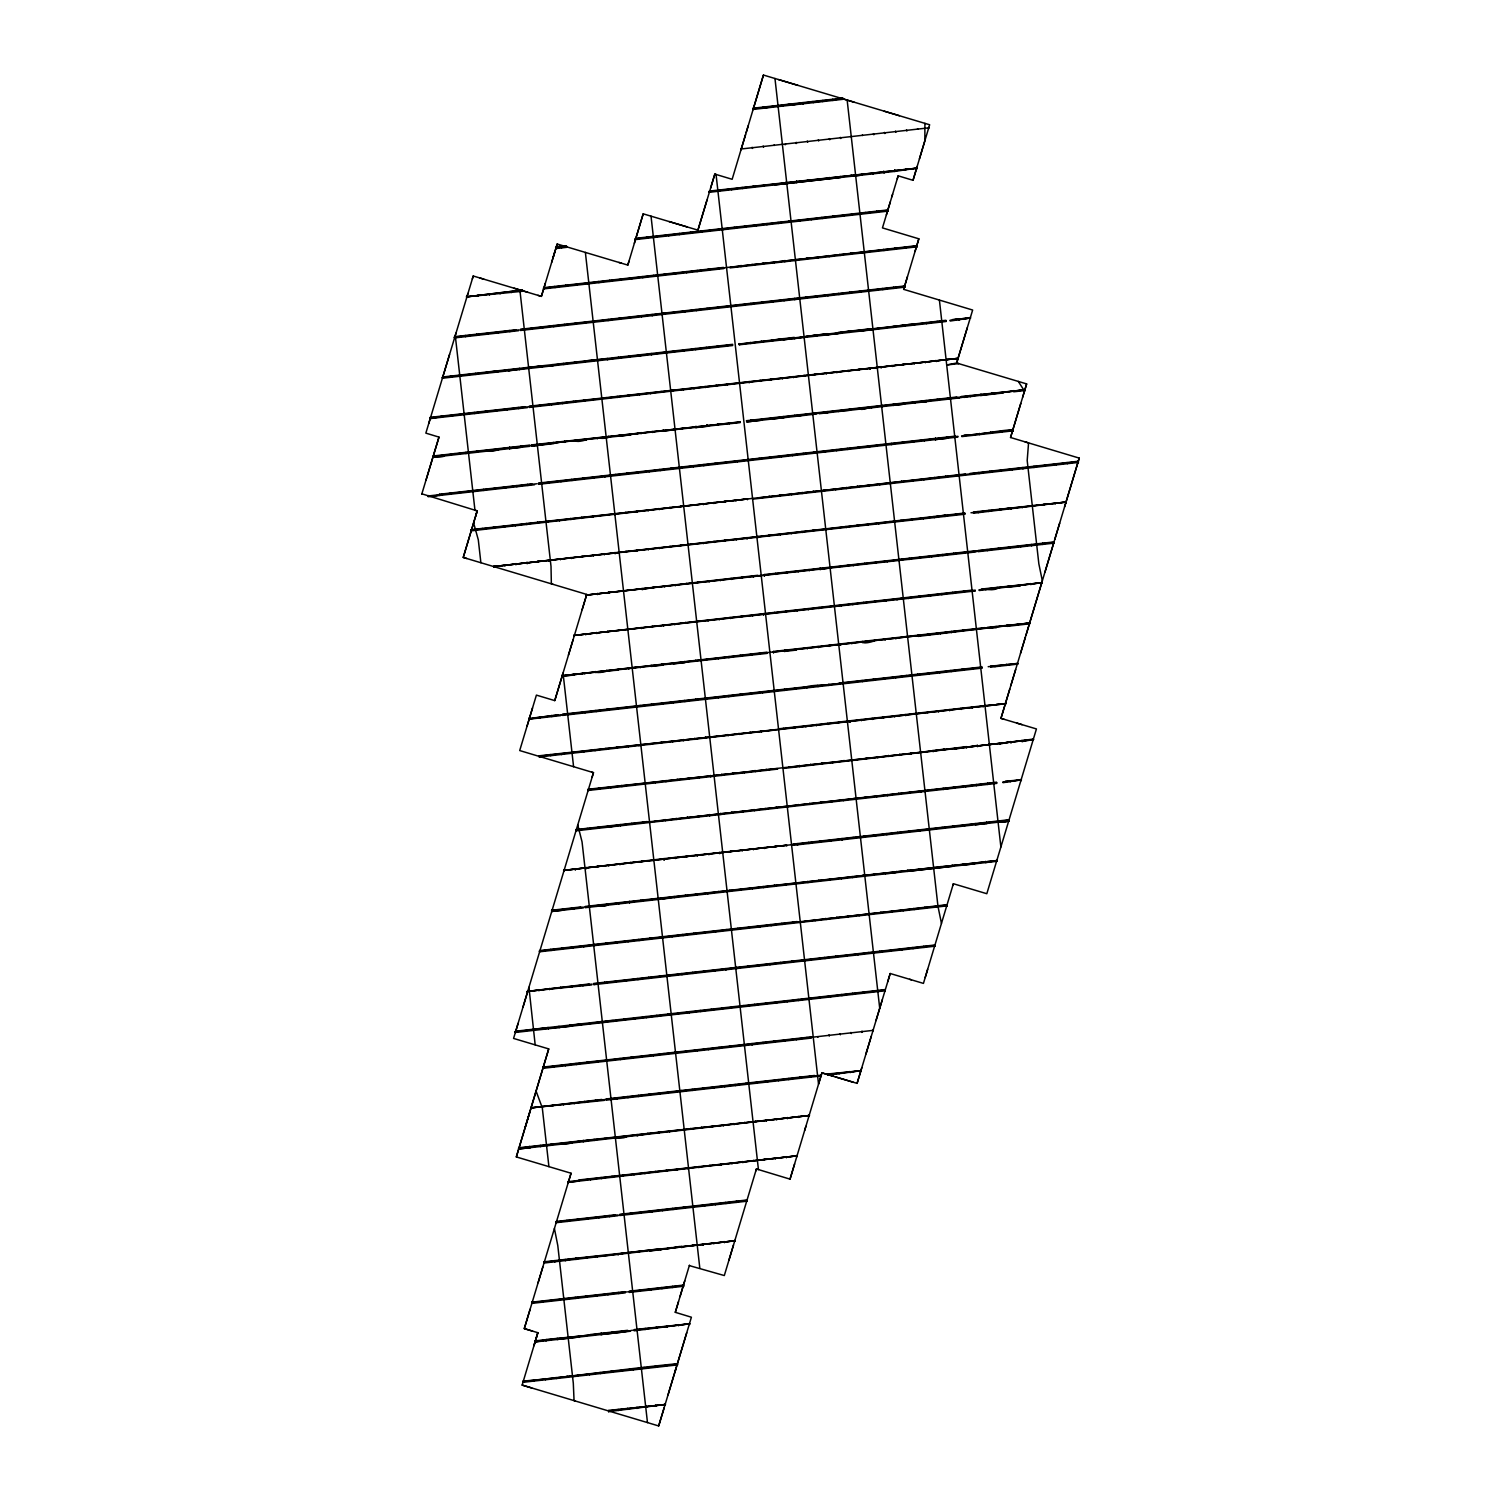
<?xml version="1.0" encoding="UTF-8"?>
<svg xmlns="http://www.w3.org/2000/svg" width="1501" height="1501" viewBox="0 0 1501 1501"><rect width="100%" height="100%" fill="white"/><g stroke="black" fill="none" stroke-linecap="round" stroke-linejoin="round"><path stroke-width="1.5" d="M924.916 123.363L924.86 140.813L919.456 158.843M452.589 416.058L452.308 414.876L452.289 416.077M453.133 376.282L442.138 377.52M540.585 1146.52L540.304 1145.338L540.285 1146.558M551.336 1145.301L551.055 1144.137L551.036 1145.338M709.823 815.718L709.541 814.536L709.541 815.737M721.962 775.379L721.681 774.197L721.662 775.398M753.596 576.966L753.314 575.802L753.314 577.003M752.245 1044.734L751.963 1043.551L751.945 1044.771M764.722 575.727L764.441 574.545L764.328 575.765L764.441 574.545L975.856 550.736M529.253 406.208L958.22 358.345L529.178 407.428M646.518 237.12L646.593 237.777M879.68 951.24L879.755 951.897M464.766 374.969L453.771 376.207M615.279 553.588L614.997 552.424L614.978 553.625M626.292 552.349L625.992 551.186L626.367 552.33M617.192 1098.92L616.892 1097.738L616.855 1098.957M720.03 853.525L719.654 852.362L719.542 853.581M786.036 183.647L785.736 182.465L785.605 183.685L829.227 178.788L829.321 177.568L829.715 178.732L873.319 173.816L872.925 172.653M774.835 183.704L774.722 184.923L796.918 182.428L796.637 181.246L796.524 182.465L840.616 177.493L840.222 176.33M805.887 415.214C809.095 413.075 792.547 418.291 794.629 415.27M816.319 413.3L827.877 412.737L827.501 411.574M802.96 961.09L802.66 959.908L802.622 961.128M864.538 837.239L864.22 836.076L864.126 837.295M908.386 598.505C911.576 597.135 893.114 599.18 897.26 599.762M947.206 360.334L946.925 359.152L946.906 360.353M471.295 529.628L471.258 530.847L471.295 529.628L747.536 498.97L471.258 530.847M672.523 391.273L672.148 390.11L672.035 391.329M749.393 382.605L749.074 381.442L749.018 382.661M657.476 235.901L657.551 236.558M695.638 660.234L695.732 660.89M706.765 658.977L706.84 659.633M868.685 952.478L868.741 953.135M538.371 562.256L538.015 561.093L537.94 562.312M549.366 561.018L549.01 559.854L548.934 561.055M736.972 968.52L736.635 967.357L736.578 968.558M785.605 143.983L785.098 144.79M813.598 492.29L813.261 491.108L813.204 492.328M824.631 491.033L824.293 489.87L824.18 491.09M881.331 367.745L880.974 366.582L880.899 367.801M1023.194 468.668L1022.856 467.505L1022.781 468.706M1034.208 467.43L1033.87 466.248L1033.814 467.468M1042.951 544.375L1042.632 543.212L1042.557 544.413M615.035 514.655L614.716 513.473L614.641 514.693M596.704 906.379C593.927 904.671 600.944 907.824 607.83 905.141L607.436 903.977L585.202 906.473M652.428 315.604L652.091 314.441L652.034 315.642M640.327 667.664C643.272 666.388 625.973 668.095 628.825 668.958M725.959 969.759L725.64 968.595L726.015 969.759M882.626 406.565L882.288 405.401L882.232 406.602M893.639 405.326L893.245 404.163L893.133 405.383L904.596 404.088L904.221 402.925M1031.825 545.632L1031.506 544.469L1031.431 545.67M651.922 898.968L651.997 899.624M680.985 544.976L681.06 545.632M931.971 789.47L932.065 790.126M935.798 905.947L935.892 906.604M466.229 453.49L465.873 452.308L465.798 453.527M555.051 1261.778L554.713 1260.615L554.62 1261.834M565.633 1260.596L565.277 1259.433L565.202 1260.634M677.551 1170.048L677.195 1168.885L677.12 1170.105M688.434 1168.829L688.096 1167.665L688.002 1168.866M784.742 690.366L784.404 689.203L784.329 690.404M870.336 368.983L869.998 367.82L869.905 369.04M850.26 721.962L849.904 720.78L849.829 722M933.341 751.551L933.003 750.387L932.928 751.607M987.921 784.385L987.602 783.203L987.527 784.423M963.773 397.427L1025.145 389.772L961.203 396.508M661.115 938.106L660.74 936.943L660.628 938.144M697.046 622.315L696.67 621.151L696.577 622.371M716.484 386.32L716.108 385.157M758.324 537.471L757.967 536.307L757.874 537.527M831.291 567.678L819.959 569.498L820.09 568.279L820.465 569.442M860.88 292.113L860.186 291.457M840.691 645.092L840.766 644.342M881.162 913.302L880.806 912.139L880.712 913.359M691.98 543.737L692.055 544.394M663.01 898.18L663.048 897.711M795.08 299.525L794.704 298.361L794.592 299.581M805.662 297.123L805.737 297.78M981.86 666.951L839.866 682.955C836.357 685.207 814.968 684.381 806.581 686.707L562.519 714.195M850.954 681.698L851.029 682.355M921.239 791.89L920.864 790.727L920.751 791.946M964.73 551.974L964.805 552.631M946.812 904.709L947 905.891L946.812 904.709L803.861 921.483M433.395 457.186C430.28 455.647 442.007 457.993 444.352 455.948L443.958 454.784M441.707 417.278L441.313 416.115M531.936 483.847L439.324 494.279C442.082 495.405 425.89 497.225 428.31 495.518M450.75 494.185L450.356 493.022M478.331 296.241L477.956 295.078M476.98 335.361L476.586 334.198M475.855 374.462L475.461 373.299M474.672 413.563L474.297 412.4M489.457 295.003L489.082 293.84M487.938 334.123L487.562 332.978M477.224 452.251L476.83 451.088M486.831 373.224L486.455 372.06M485.667 412.325L485.292 411.161M500.64 292.995L500.096 293.802L500.208 292.582M483.81 490.471L483.435 489.307M498.97 332.134L498.426 332.959L498.538 331.74M488.257 450.262L487.675 451.069M497.825 371.985L497.45 370.822L486.906 372.473M496.662 411.086L496.268 409.923M494.842 489.232L494.467 488.069M499.214 449.024L498.632 449.831M509.89 331.665L509.496 330.501M493.81 527.564L493.247 528.371L493.36 527.151M508.82 370.747L508.445 369.584M507.713 409.098L507.15 409.904L507.263 408.685M505.856 487.975L505.481 486.812M509.721 447.373L509.59 448.593L509.721 447.373L509.59 448.593L521.053 447.298L520.678 446.135M504.786 527.076L504.392 525.913M518.633 408.61L518.258 407.446M505.481 565.22L504.918 566.027L505.03 564.808M516.888 486.737L516.513 485.574M515.875 525.069L515.312 525.875L515.425 524.656M530.866 367.52L530.322 368.327L530.416 367.107L552.8 365.794L552.406 364.63L552.293 365.85M516.475 563.982L515.912 564.789L516.025 563.569M544.131 288.83L543.756 287.667L543.643 288.886L723.82 268.585M527.92 485.498L527.545 484.335M542.799 327.95L542.405 326.786M526.832 524.581L526.457 523.417M541.805 367.032L541.411 365.869L508.314 370.803M555.089 287.592L554.713 286.428M553.756 326.711L553.362 325.548M561.599 247.89L561.205 246.746M537.865 523.342L537.489 522.179L537.639 523.361M551.617 404.895L551.223 403.731M566.89 247.309C567.434 244.625 554.676 246.051 555.802 248.547L566.89 247.309L566.515 246.145M566.065 286.372L565.671 285.209M564.732 325.473L564.338 324.31M553.531 442.439L553.925 443.602L531.635 446.116M563.776 364.555L563.4 363.392M562.612 403.656L562.218 402.493M577.003 285.134L577.078 284.383M560.999 481.765L560.605 480.601M564.883 442.363L564.507 441.2M558.091 714.701C544.863 716.69 539.159 717.103 529.121 719.167L560.699 715.602M560.004 520.096L559.441 520.922L559.554 519.702M574.77 363.317L574.395 362.154M539.628 756.954L539.253 755.791L539.14 757.011L1005.689 703.688L996.364 704.288M560.398 559.779L560.004 558.616M588.036 283.145L587.51 283.952M572.012 480.526L571.637 479.363M575.915 440.375L575.352 441.181M551.824 716.615L551.43 715.452M570.962 519.609L570.568 518.445M550.717 755.697L550.342 754.534M584.583 401.18L584.208 400.016M571.393 558.541L570.999 557.378M598.955 282.657L598.561 281.494M518.689 1148.978L518.802 1147.758L518.689 1148.978L583.176 1141.717L583.289 1140.497L583.664 1141.661L809.452 1115.487L518.802 1147.758M955.311 436.134C832.079 450.019 700.16 464.897 582.651 478.125L538.559 483.097M586.872 439.136L586.309 439.962M582.069 517.62L581.506 518.427L581.619 517.207M596.816 360.09L552.049 365.137L552.8 365.794M538.972 990.829L538.596 989.666M537.433 1029.217L570.192 1026.271L569.817 1025.108M582.388 557.303L582.013 556.139M529.553 1146.558L529.928 1147.721L529.553 1146.558L529.928 1147.721L519.196 1148.922M609.913 281.419L609.519 280.255M573.232 674.024L573.626 675.187L561.768 675.769L766.861 652.203M552.218 911.407L551.843 910.244L551.711 911.463L583.364 907.899M608.674 319.788L608.111 320.595L608.224 319.375M594.133 477.299L593.57 478.106L593.683 476.886M551.111 950.489L550.717 949.326M593.026 517.132L592.632 515.969M607.736 359.602L607.361 358.439M589.199 983.962L527.245 991.41L591.788 984.881M548.071 1027.566L548.447 1028.729L548.071 1027.566L526.213 1030.493M585.765 634.848L585.39 633.685M593.383 556.064L593.008 554.901M584.752 673.93L584.377 672.767M562.95 908.987L563.344 910.15L551.711 911.463M619.575 319.3L619.181 318.137M605.091 476.811L604.715 475.648L604.603 476.868M562.106 949.251L561.712 948.088M585.09 712.862L584.715 711.699M618.75 358.364L618.356 357.2M532.348 1303.318L531.973 1302.155L531.861 1303.375L625.26 1292.849M554.394 1067.023L554 1065.86M584.002 751.945L583.626 750.781M559.329 1027.51L558.935 1026.346M617.568 397.465L617.174 396.302M552.781 1106.181L552.406 1105.017M596.891 633.591L596.516 632.428M604.378 554.826L604.002 553.663M575.465 869.811L575.146 869.304M631.827 278.961L631.452 277.798M595.878 672.673L595.503 671.51M562.612 909.493L574.451 908.893L574.076 907.73M535.031 1341.969L535.144 1340.749L535.031 1341.969L546.608 1339.924L535.144 1340.749M619.744 435.44L619.181 436.247M630.551 318.062L630.157 316.899M797.181 921.558L572.725 946.85L572.613 948.069L572.725 946.85L539.703 950.565L539.591 951.784L539.703 950.565M596.197 711.605L595.822 710.442M522.948 1382.308L677.514 1364.897L677.139 1363.734C629.313 1368.293 559.517 1378.162 523.061 1381.089M629.745 357.125L629.351 355.962M571.975 987.114L571.6 985.951M543.156 1302.099L542.78 1300.935M565.389 1065.785L564.995 1064.622M609.05 593.251L608.674 592.088M595.109 750.706L594.734 749.543M628.544 396.226L628.168 395.063M563.532 1104.961L563.156 1103.798M562.181 1144.081L561.806 1142.918M642.803 277.723L642.409 276.559M630.251 433.789L630.626 434.952L553.194 442.945M641.509 316.824L641.133 315.66M627.137 474.316L626.761 473.153M599.706 789.151L599.331 787.987M545.463 1379.775L545.069 1378.612M607.286 710.367L606.892 709.204M626.123 513.398L625.729 512.235M640.721 355.887L640.345 354.724M582.988 985.876L582.594 984.712M576.384 1064.547L576.009 1063.383M598.711 828.233L598.336 827.07M606.198 749.449L605.822 748.286M581.075 1025.052L580.681 1023.888L558.841 1027.566M639.557 394.988L639.163 393.825M574.283 1103.742L573.907 1102.578M597.698 867.315L597.323 866.152M572.538 1141.698C575.615 1142.88 562.669 1144.963 562.256 1143.33M618.206 669.427L617.643 670.234M567.228 1221.439L566.853 1220.294M557.396 1339.455L557.171 1338.273L557.059 1339.492L579.555 1336.959L579.18 1335.796M641.659 432.963L619.669 436.191L619.294 435.027M638.169 473.078L637.794 471.914M610.832 787.894L610.457 786.73M556.458 1378.537L556.083 1377.374M637.156 512.16L636.762 510.997M651.715 354.649L651.321 353.486M593.983 984.637L593.608 983.474L934.691 945.03L935.067 946.193L934.691 945.03M587.379 1063.308L587.004 1062.145M609.838 826.976L609.462 825.813M617.305 748.192L616.911 747.029M585.034 1102.541L584.639 1101.378M650.533 393.75L650.158 392.587M637.437 550.342L636.874 551.148L636.987 549.948M568.279 1182.356L797.35 1155.808L579.273 1179.917C582.013 1181.043 565.99 1182.844 568.391 1181.137M608.824 866.058L608.449 864.895M577.81 1220.257L577.416 1219.093M668.808 235.826L668.433 234.663M544 1263.035L735.096 1240.764L575.877 1258.232L576.253 1259.395L575.877 1258.232L544.112 1261.816L544 1263.035L544.112 1261.816M649.183 471.839L648.807 470.676M652.56 432.494L652.166 431.331M606.104 944.298L605.729 943.135M621.958 786.637L621.583 785.473M575.558 1298.44L575.183 1297.277M648.169 510.922L647.794 509.758M642.428 589.499L642.053 588.336M602.895 1021.843C599.593 1022.65 611.639 1020.173 613.759 1020.624L613.196 1021.43M647.269 821.554L620.57 824.556L620.457 825.775L620.57 824.556L576.084 829.565L576.046 830.785L576.084 829.565M628.394 746.954L628 745.791M595.766 1101.321L595.39 1100.158M648.376 549.854L647.982 548.691M641.415 628.581L641.04 627.418M590.531 1179.861L590.156 1178.698M594.415 1140.441L594.04 1139.278M615.523 1214.797L588.017 1217.893L587.904 1219.112L588.017 1217.893L556.252 1221.476L556.139 1222.696L556.252 1221.476M675.694 274.008L675.319 272.844M679.84 233.837L679.278 234.644L679.39 233.424M618.937 903.883L618.562 902.72M586.835 1258.213L586.459 1257.05M663.573 430.506L663.01 431.312M674.418 313.127L674.043 311.964M660.215 470.601L659.821 469.438M633.084 785.379L633.141 784.629M586.366 1297.22L585.972 1296.057M659.22 509.665L658.826 508.501M615.992 982.142L615.598 980.979M653.554 588.242L653.179 587.079M632.071 824.462L631.696 823.298M639.557 744.946L638.994 745.753M601.432 1178.623L601.038 1177.459M659.371 548.615L658.977 547.452M652.597 626.574L652.053 627.38L652.166 626.161M631.077 863.544L630.683 862.381M598.974 1217.874L598.599 1216.711M686.651 272.769L686.276 271.606M690.741 233.349L690.347 232.186M651.584 665.656L651.021 666.463M597.417 1257.012L597.042 1255.849M985.538 861.368L985.425 862.587L997.114 860.523L629.67 901.463L629.576 902.683L629.67 901.463L607.436 903.977L607.323 905.197L607.436 903.977M590.644 1334.971L546.158 1339.511L546.045 1340.731L546.158 1339.511M628.112 941.821L627.737 940.658M589.48 1374.803L589.105 1373.64M597.173 1296.001L596.779 1294.838M644.21 784.141L644.267 783.391M651.659 705.357L651.265 704.194M670.234 508.426L669.859 507.263M684.756 350.183L684.193 350.99L684.306 349.771M627.062 980.153L626.499 980.96L626.611 979.74M620.363 1059.593L619.988 1058.43M885.083 989.591L885.196 990.791L885.083 989.591L624.172 1018.991L624.566 1020.155L624.172 1018.991L515.462 1031.243L515.35 1032.463L515.462 1031.243M664.68 586.985L664.305 585.822M650.646 743.689L650.083 744.515M683.518 390.035L683.124 388.872M670.365 547.377L669.971 546.214M612.295 1177.403L611.92 1176.24L612.033 1177.441M663.667 626.067L663.273 624.904M609.556 1216.673L609.181 1215.51M701.699 232.111L701.305 230.948M662.26 663.986L662.654 665.149L662.26 663.986L662.654 665.149L651.528 666.406L651.134 665.243M641.19 901.369L640.796 900.206M601.188 1333.32L601.094 1334.539L601.188 1333.32L601.094 1334.539L623.59 1332.006L623.215 1330.843M685.488 428.029L663.517 431.256L663.123 430.093M696.351 310.651L695.976 309.487M682.261 468.106L681.886 466.942L681.886 468.143M639.126 940.583L638.732 939.42M600.475 1373.565L600.1 1372.402M607.98 1294.8L607.586 1293.637M655.337 782.884L654.943 781.721M662.748 704.119L662.373 702.956M695.676 349.695L695.301 348.532M638 979.665L637.625 978.502M631.377 1058.355L630.983 1057.192M635.43 1018.935L635.054 1017.772M694.569 388.046L694.006 388.853L694.119 387.633M623.178 1176.184L622.802 1175.02L622.69 1176.24M674.793 624.81L674.399 623.665M708.585 270.311L708.209 269.148M617.849 1253.973L618.093 1254.686M673.836 663.142L673.274 663.949M612.652 1332.494L612.089 1333.301L612.22 1332.081M706.952 425.158L707.327 426.322L706.952 425.158L707.327 426.322L696.389 427.56L695.995 426.397L695.901 427.597L695.995 426.397M707.327 309.412L706.952 308.249M650.121 939.345L649.745 938.181M611.489 1372.327L611.113 1371.163M618.768 1293.581L618.393 1292.417M666.519 780.876L665.956 781.683L666.069 780.464M673.911 702.112L673.349 702.918L673.461 701.699M706.671 348.457L706.296 347.294M648.995 978.427L648.62 977.264M642.372 1057.117L641.978 1055.953M646.312 1017.697L645.918 1016.533M665.45 820.709L665.056 819.546M672.767 741.944L672.392 740.781M705.489 387.558L705.114 386.395M637.418 1135.6L637.024 1134.437M634.06 1174.945L633.685 1173.782M664.436 859.792L664.042 858.628L563.607 870.411L786.843 845.251L664.042 858.628L663.93 859.848L664.042 858.628M673.386 662.748L673.78 663.892L684.888 662.654L684.512 661.491M718.36 307.424L717.797 308.23L717.91 307.011M704.382 464.878L703.819 465.685L703.931 464.466M618.543 1410.508L618.168 1409.345M622.483 1371.088L622.108 1369.925M731.625 189.783L731.231 188.619M677.57 780.37L677.195 779.207M684.944 701.605L684.55 700.442M717.666 347.219L717.29 346.056M703.331 504.711L702.956 503.529M649.52 1095.28L649.126 1094.116M653.367 1055.878L652.991 1054.715M657.175 1016.477L656.8 1015.314M676.576 819.452L676.182 818.289M683.931 739.937L683.368 740.762L683.48 739.543M648.169 1134.4L647.775 1133.236M641.321 1213.108L640.927 1211.945M644.942 1173.726L644.567 1172.562M703.35 543.662L702.975 542.499M675.544 858.534L675.169 857.371M639.82 1251.496L639.276 1252.303L639.388 1251.083M734.571 228.415L734.177 227.251M674.549 897.617L674.155 896.453M718.304 425.083L717.91 423.92M627.925 1409.439L627.531 1408.276M715.339 464.391L714.964 463.227M672.129 936.849L671.735 935.705M742.507 188.544L742.132 187.381M633.497 1369.85L633.122 1368.687L633.253 1369.869M688.696 779.132L688.302 777.968M714.438 502.704L713.876 503.51L713.988 502.291M660.271 1094.06L659.877 1092.897M709.204 581.975L708.81 580.812M727.478 385.082L727.103 383.918M687.758 817.445L687.195 818.251L687.308 817.032M694.963 739.449L694.588 738.286M658.92 1133.18L658.526 1132.017M746.785 1200.012L747.179 1201.175L746.785 1200.012L651.528 1210.744L651.903 1211.907L651.528 1210.744L619.763 1214.328M655.824 1172.506L655.449 1171.343M714.345 542.424L713.969 541.261M708.172 621.058L707.797 619.894M686.67 857.277L686.295 856.114M650.346 1251.046L649.971 1249.883M741.532 265.846L740.987 266.653L741.1 265.433M752.526 148.449L752.132 147.286M745.528 227.176L745.134 226.013M636.949 1408.426L636.968 1407.882M729.261 423.845L728.886 422.682M685.657 896.36L685.282 895.196M726.371 463.134L725.977 461.97M651.19 1289.922L650.796 1288.759M753.408 187.325L753.033 186.162M739.655 344.742L739.261 343.579L739.167 344.798L946.193 321.477M699.879 777.124L699.335 777.931L699.428 776.711M725.396 502.216L725.002 501.053M682.017 974.712L681.623 973.549M763.54 108.241L763.165 107.078M720.33 580.718L719.936 579.555M662.485 1210.707L662.11 1209.543M669.652 1131.979L669.277 1130.816M698.809 816.957L698.434 815.793M666.707 1171.268L666.331 1170.105M725.339 541.186L724.964 540.022M660.928 1249.864L660.553 1248.701L620.176 1253.71M608.693 1411.615L665.45 1404.467L608.806 1410.396L608.693 1411.615L608.806 1410.396M697.871 855.27L697.308 856.095L697.421 854.876M752.433 265.358L752.057 264.195M763.559 147.211L763.165 146.047M756.485 225.938L756.091 224.775M656.631 1328.272L656.256 1327.109M718.285 658.883L717.91 657.719M739.899 422.1L531.635 444.896M751.194 304.478L750.819 303.315M696.783 895.121L696.408 893.939M737.385 461.895L737.01 460.732M694.137 934.372L693.762 933.209M661.979 1288.702L661.603 1287.539M764.309 186.086L763.934 184.923M655.505 1367.373L655.13 1366.21M750.65 343.504L750.256 342.341M710.93 776.617L710.555 775.454L710.555 776.655M718.229 697.852L717.834 696.708M736.484 500.227L735.94 501.034L736.053 499.814M693.012 973.474L692.636 972.31M689.86 1012.049L689.297 1012.856L689.409 1011.636M773.559 106.365L763.052 108.297M686.351 1052.163L685.976 1051M673.067 1209.525L672.692 1208.361M731.456 579.461L731.062 578.317M656.012 1406.287L655.637 1405.124M736.353 539.947L735.959 538.784M730.424 618.543L730.049 617.38M708.922 854.782L708.547 853.619M763.409 264.138L763.015 262.975M887.598 209.971L887.973 211.134L887.598 209.971C851.968 213.855 795.718 220.497 767.049 223.536L635.561 238.359L635.448 239.578L635.561 238.359M751.175 421.387L750.8 420.205L750.688 421.425M729.486 656.875L728.923 657.682L729.036 656.481M762.17 303.24L761.795 302.076M707.909 893.864L707.534 892.701M705.132 933.134L704.757 931.971M666.519 1366.135L666.125 1364.972M761.626 342.266L761.251 341.102M783.259 106.027L783.053 104.845L782.94 106.064M692.505 1090.439L692.13 1089.276M704.007 972.235L703.631 971.072M729.373 695.864L728.829 696.67L728.923 695.451M700.667 1011.58L700.273 1010.417M760.463 381.367L760.069 380.203M742.639 577.453L742.094 578.279L742.188 577.059M721.043 814.443L720.668 813.279L720.668 814.48M728.248 735.696L727.872 734.533M682.092 1247.481L681.717 1246.318M747.348 538.709L746.954 537.546L746.86 538.765M741.55 617.305L741.175 616.142M774.366 262.9L773.972 261.737M778.4 223.48L778.025 222.317M761.757 418.985L762.133 420.149L761.757 418.985L762.133 420.149L746.597 421.894L784.047 417.672L783.672 416.509M773.146 302.001L772.752 300.838M678.64 1325.796L678.264 1324.632M740.537 656.387L740.162 655.224M716.202 931.145L715.639 931.952L715.752 930.733M683.199 1285.119L683.574 1286.263L683.199 1285.119L629.182 1291.198M793.372 104.882L792.978 103.719L782.696 105.351M703.256 1089.219L702.881 1088.056M772.621 341.027L772.246 339.864M711.53 1010.361L711.155 1009.197M715.02 970.997L714.626 969.834M733.257 773.353L732.694 774.16L732.807 772.94M740.406 695.357L740.031 694.194M708.359 1049.687L707.965 1048.524M701.905 1128.339L701.511 1127.176M771.439 380.128L771.064 378.965M699.41 1166.84L698.866 1167.647L698.959 1166.427M996.495 782.209L654.004 821.46M739.336 734.458L738.961 733.295M752.676 616.048L752.301 614.885M785.398 260.911L784.835 261.718L784.948 260.499M796.693 142.726L796.149 143.533L796.243 142.332M634.116 1330.805L689.728 1323.807L634.229 1329.586M773.165 418.16L772.602 418.967M784.104 300.763L783.728 299.6M751.663 655.13L751.288 653.967M770.463 458.161L770.088 457.017M803.316 103.757L802.941 102.593M714.007 1088.019L713.632 1086.855M783.616 339.789L783.241 338.626L772.696 340.277M769.525 497.244L769.131 496.08M722.394 1009.122L722.019 1007.959M744.308 772.865L743.933 771.702M751.494 694.119L751.119 692.955M704.832 1205.941L704.457 1204.778M719.354 1048.448L718.96 1047.285M712.656 1127.12L712.281 1125.975M782.434 378.89L782.059 377.727M710.236 1166.371L709.842 1165.208M703.275 1245.08L702.881 1243.916L702.9 1245.136M743.295 811.928L742.92 810.784M750.444 733.201L750.05 732.038M769.338 536.232L768.962 535.069M763.803 614.791L763.427 613.628L763.409 614.828M800.183 221.022L799.939 219.84L799.827 221.06M807.669 142.239L807.275 141.075M742.282 851.011L741.888 849.866M813.261 102.65L812.885 101.486M741.269 890.093L740.875 888.93M781.496 456.923L781.102 455.76M807.988 180.42L807.425 181.246L807.519 180.026M724.758 1086.799L724.364 1085.636M794.611 338.551L794.235 337.387L738.924 344.085M780.614 495.255L780.051 496.062L780.164 494.842M755.435 771.608L755.041 770.445M762.602 692.862L762.208 691.698M715.414 1204.759L715.039 1203.596M723.407 1125.919L723.013 1124.756M730.349 1047.191L729.955 1046.047M793.429 377.652L793.053 376.488M713.857 1243.897L713.482 1242.734M721.118 1165.151L720.724 1163.988M775.961 574.451L775.567 573.288M754.421 810.69L754.046 809.527M761.532 731.944L761.138 730.781M780.332 534.994L779.957 533.831M811.272 219.765L810.896 218.602M818.683 141L818.308 139.837M753.408 849.772L753.014 848.609M823.261 100.773L822.717 101.58L822.829 100.361M773.916 652.616L773.54 651.453L773.428 652.672L773.54 651.453L984.975 627.643M752.395 888.855L752.001 887.691M792.528 455.685L792.134 454.522M749.149 928.181L748.755 927.018M818.889 179.201L818.308 180.007L818.439 178.788M735.49 1085.579L735.115 1084.416M805.305 336.806L783.128 339.845M725.996 1203.558L725.621 1202.395M791.59 494.767L791.196 493.604M748.023 967.282L747.648 966.119M766.617 769.6L766.054 770.407L766.167 769.187M734.139 1124.699L733.764 1123.536M724.439 1242.697L724.064 1241.533M732 1163.913L731.606 1162.75M787.087 573.194L786.712 572.031M765.548 809.433L765.154 808.27M791.327 533.756L790.952 532.592M818.214 257.947L817.839 256.784M833.149 100.398L832.755 99.235M822.229 218.527L821.854 217.364M972.629 590.062L785.68 611.113L786.074 612.277L785.68 611.113L573.907 635.448L975.237 590.962M829.715 139.762L829.34 138.599M764.534 848.515L764.14 847.352M817.013 297.067L816.638 295.903M784.667 650.196L784.554 651.415L784.667 650.196L784.554 651.415L796.187 650.102L795.811 648.957M763.502 887.598L763.127 886.434M803.542 454.447L803.166 453.283M760.144 926.943L759.769 925.779M736.653 1201.607L736.09 1202.414L736.203 1201.213M870.824 329.226L871.556 329.882L871.18 328.719L838.196 332.434L838.083 333.654L816.206 334.911L816.582 336.074L816.206 334.911L794.104 338.607M755.022 1005.464L754.628 1004.3M802.679 492.76L802.116 493.566L802.228 492.347M759.093 965.274L758.53 966.081L758.643 964.88M777.368 768.587L588.204 789.245L588.092 790.464L588.204 789.245M742.864 1162.693L742.488 1161.53M798.213 571.937L797.838 570.793M776.655 808.176L776.28 807.013M802.322 532.517L801.947 531.354M842.699 98.128L843.093 99.291L842.699 98.128L753.221 108.203L753.108 109.423L753.221 108.203M829.171 256.727L828.796 255.564M833.186 217.307L832.811 216.144M840.748 138.524L840.372 137.36M797.2 611.038L796.825 609.875M775.642 847.258L775.266 846.095M827.989 295.828L827.614 294.665M771.158 925.704L770.764 924.541M774.704 885.59L774.141 886.397L774.253 885.177M827.595 334.836L827.201 333.672L805.662 336.562M765.885 1004.225L765.51 1003.062M770.032 964.787L769.657 963.623M795.868 689.109L795.492 687.946M763.334 1043.476L762.958 1042.313M826.394 373.937L826.019 372.773M787.781 806.919L787.387 805.756L787.293 806.975M794.817 728.191L794.423 727.028M809.339 570.699L808.964 569.536M813.336 531.279L812.942 530.116M840.147 255.489L839.772 254.326M844.144 216.069L843.768 214.906M808.326 609.781L807.951 608.618M838.965 294.59L838.571 293.427M807.313 648.864L806.938 647.7M825.588 451.97L825.212 450.807L825.1 452.007M782.152 924.466L781.777 923.303M785.755 885.083L785.811 884.333M767.743 1081.958L767.367 1080.795M776.749 1003.006L776.373 1001.842M766.392 1121.078L766.017 1119.915M781.027 963.548L780.651 962.385M774.328 1042.238L773.953 1041.075M799.977 765.848L799.433 766.655L799.526 765.435M806.975 687.871L806.581 686.707M837.464 371.948L836.901 372.755L837.014 371.535M851.105 254.251L850.729 253.087M819.508 607.774L818.964 608.58L819.077 607.361M838.909 410.749L838.346 411.555M849.922 293.352L849.547 292.188M818.439 647.606L818.045 646.443M836.62 450.713L836.226 449.549M778.494 1080.739L778.118 1079.575M849.566 332.359L849.191 331.196L827.089 334.892M777.199 1119.108L776.655 1119.915L776.749 1118.695M792.04 962.31L791.646 961.147M835.701 489.795L835.325 488.632M818.064 686.614L817.67 685.45M811.047 765.341L810.653 764.178M775.51 1159.016L775.135 1157.853M848.384 371.46L848.009 370.297M817.069 724.945L816.506 725.752L816.619 724.533M810.015 804.423L809.639 803.26M862.062 253.012L861.687 251.849L861.574 253.069M873.826 134.79L873.451 133.627M809.001 843.506L808.626 842.342M849.866 409.51L849.303 410.317M789.301 1078.787L788.757 1079.594L788.851 1078.375M829.565 646.349L829.621 645.599M847.633 449.474L847.258 448.311M807.988 882.588L807.613 881.425M798.494 1000.548L798.119 999.385M860.561 331.121L860.186 329.957M787.95 1117.907L787.387 1118.714L787.5 1117.495M846.808 487.787L846.245 488.594L846.358 487.375M796.337 1039.761L795.943 1038.598M829.227 684.606L828.665 685.413L828.777 684.193M822.173 764.084L821.779 762.921M786.393 1157.796L786.017 1156.633M828.102 724.458L827.708 723.294M842.793 566.177C839.472 566.984 851.817 564.489 853.919 564.92L853.356 565.746M846.32 527.564L845.945 526.401M821.141 803.166L820.766 802.003M877.034 212.354L876.64 211.209M884.858 133.551L884.483 132.388M820.128 842.249L819.752 841.085M860.373 407.878L860.261 409.098C862.831 410.749 872.963 405.27 871.218 407.859M815.156 920.751L814.78 919.588M858.666 448.236L858.291 447.073M883.826 171.414L884.202 172.596L883.826 171.414L884.202 172.596L872.813 173.872L873.376 173.065M819.114 881.331L818.739 880.168M798.626 1117.438L798.251 1116.275M809.433 998.578L808.645 998.672M857.765 487.3L857.39 486.136M833.355 762.076L832.792 762.883L832.905 761.664M857.315 526.326L856.94 525.162M832.342 801.159L831.779 801.966L831.892 800.746M883.995 250.554L883.62 249.372M895.891 132.294L895.497 131.131M852.831 604.753L852.455 603.59M831.254 840.992L830.879 839.828M871.33 406.64L871.706 407.803L870.993 407.127M882.832 289.637L882.457 288.473M869.698 446.998L869.304 445.835M894.727 170.195L895.103 171.358L894.727 170.195L895.103 171.358L883.714 172.634L884.277 171.827M826.169 919.513L825.794 918.349M851.817 643.835L851.442 642.672M830.241 880.074L829.847 878.911M825.043 958.595L824.668 957.432M868.798 486.061L868.422 484.898M868.385 524.337L867.822 525.144L867.934 523.924M864.97 564.432L864.595 563.269M843.393 800.652L843.018 799.508M906.904 131.056L906.529 129.893M863.957 603.515L863.582 602.351M997.715 822.248C994.638 819.846 1007.152 824.95 1008.803 819.79L841.986 838.571L842.38 839.753L841.986 838.571L793.053 844.087M893.808 288.398L893.433 287.254M837.164 918.256L836.789 917.111M895.178 170.607L894.615 171.414L916.98 168.15L709.429 191.077L709.391 192.278L709.429 191.077M863.019 641.828L862.456 642.653M841.348 878.817L840.973 877.672M831.179 996.12L830.616 996.945L830.728 995.726M893.527 327.406L893.151 326.242M836.038 957.357L835.663 956.193M879.83 484.823L879.436 483.66M829.321 1036.046L828.946 1034.883M862.437 681.623L862.043 680.46M892.345 366.507L891.969 365.343M861.386 720.705L861.011 719.542M879.38 523.099L878.817 523.905L878.929 522.686M876.096 563.175L875.721 562.012M905.929 248.078L905.553 246.914M875.083 602.257L874.708 601.094M904.39 286.016L904.765 287.179L904.39 286.016L520.472 329.263M848.234 916.267L847.671 917.073L847.784 915.854M891.632 444.521L891.35 443.339L891.238 444.559M874.145 640.589L873.582 641.396M852.474 877.578L852.08 876.415M841.986 995.651L841.592 994.488M904.521 326.167L904.146 325.004L893.602 326.655M847.052 956.118L846.658 954.955M840.316 1034.808L839.941 1033.645M866.715 758.324L866.152 759.131L866.265 757.911M903.339 365.268L902.964 364.105M839.153 1073.909L838.778 1072.746M872.475 719.448L872.1 718.285M887.222 561.918L886.847 560.755M916.511 245.676L916.886 246.839L916.511 245.676L730.199 267.328M859.172 915.779L858.797 914.616M902.776 443.264L902.382 442.101M863.6 876.321L863.206 875.158L863.113 876.378M885.196 640.083L884.821 638.919M852.849 994.431L852.474 993.268M858.047 954.88L857.671 953.717M851.311 1033.57L850.936 1032.407M884.614 679.109L884.239 677.945M877.766 757.817L877.391 756.654M914.334 364.03L913.959 362.867M850.148 1072.671L849.772 1071.508M883.582 718.191L883.188 717.046M876.753 796.9L876.378 795.736M915.61 402.099L915.047 402.906M875.74 835.982L875.346 834.819M913.79 442.026L913.415 440.862M863.732 993.212L863.338 992.048M896.397 638.075L895.834 638.882L895.947 637.662M926.511 323.691L926.136 322.527M912.927 481.089L912.533 479.926M862.381 1031.581L861.818 1032.388L861.93 1031.168M895.722 677.87L895.328 676.707M888.892 756.56L888.517 755.397M925.329 362.792L924.935 361.628M912.308 520.134L911.914 518.971M894.671 716.953L894.277 715.789M909.475 559.404L909.099 558.259L909.099 559.46M887.935 794.892L887.391 795.699L887.485 794.479M926.567 400.88L926.023 401.686M886.866 834.725L886.472 833.562M885.909 873.057C882.494 873.826 900 873.169 896.566 871.406M923.959 479.851L923.565 478.688M936.324 361.553L935.93 360.39M923.303 518.896L922.909 517.732M905.76 715.696L905.384 714.532M899.005 794.404L898.611 793.241M937.468 400.392L937.074 399.228M919.588 597.248L919.212 596.066M935.461 438.386L935.348 439.605L935.461 438.386L935.348 439.605L946.868 438.292L946.493 437.129M892.176 912.064L891.8 910.901M918.593 636.311L918.218 635.148L918.087 636.368L918.218 635.148L918.199 636.368L1029.949 623.028L987.208 627.38M891.05 951.165L890.675 950.002M934.973 478.594L934.598 477.449M911.145 754.065L910.769 752.902M934.297 517.657L933.922 516.494M931.746 556.909L931.352 555.745M910.131 793.147L909.737 791.984M909.099 832.229L908.724 831.066M930.714 595.991L930.339 594.828M903.189 910.826L902.795 909.662M908.143 870.561L907.58 871.368L952.553 866.302L952.178 865.139M929.719 635.073L929.344 633.91M959.495 319.976L959.101 318.812L949.964 320.295M902.063 949.927L901.688 948.763M946.024 477.356L945.63 476.192M922.327 752.057L587.867 789.732M945.292 516.419L944.917 515.256L934.372 516.888M942.872 555.651L942.478 554.488M920.226 830.972L919.832 829.809M941.859 594.734L941.465 593.57M914.184 909.587L913.809 908.424M919.269 869.304L918.706 870.111L918.818 868.891M950.189 321.026L970.547 317.987L952.516 319.563M913.077 948.688L912.683 947.525M940.151 672.11L939.607 672.917L939.701 671.697M956.287 515.181L955.912 513.999M939.119 711.193L938.557 711.999L938.669 710.78M953.979 554.394L953.604 553.231M970.34 396.696L969.965 395.514M952.985 593.477L952.591 592.313M925.198 908.349L924.804 907.186M952.047 631.808L951.484 632.615L951.596 631.396M924.072 947.45L923.678 946.287M951.184 671.622L950.808 670.459M944.504 750.294L944.129 749.149L921.52 752.151M950.208 709.954L949.645 710.761L949.758 709.541M1002.837 391.817L1003.212 392.981L981.298 395.457L980.922 394.294L980.81 395.514L980.922 394.294M964.111 592.22L963.736 591.056M1012.631 429.68L1013.025 430.843L1012.631 429.68C992.067 431.219 981.391 434.783 964.13 435.14M963.098 631.302L962.723 630.139M979.102 473.641L978.727 472.477M962.272 670.365L961.897 669.202M955.63 749.055L955.236 747.892M978.277 512.685L977.902 511.522M961.24 709.448L960.846 708.284M954.598 788.138L954.223 786.974M992.33 393.468L991.767 394.275L991.88 393.056M953.585 827.22L953.21 826.057M990.96 433.339L990.585 432.157M990.135 472.383L989.759 471.22M973.38 669.108L972.986 667.945M966.757 747.798L966.363 746.635L933.453 750.8M989.347 510.696L988.784 511.503L988.896 510.284M972.329 708.191L971.954 707.027M965.725 786.88L965.349 785.717M987.358 550.642L986.983 549.479M964.711 825.963L964.317 824.8M1001.993 432.082L1001.599 430.918M963.755 864.295L963.192 865.101M1001.167 471.145L1000.792 469.982M977.864 746.541L977.489 745.378L955.124 749.112M1000.341 509.458L999.779 510.265L999.891 509.045M976.907 784.873L976.363 785.68L976.476 784.46M998.484 549.385L998.109 548.221M975.894 823.955L975.331 824.762M997.114 587.304L997.49 588.467C990.097 591.638 984.581 587.585 985.894 589.78M996.551 626.799L995.989 627.606M963.286 863.882L963.68 865.045L974.787 863.788L974.412 862.625M1012.199 469.907L1011.824 468.744M1011.28 508.97L1010.886 507.807L999.966 509.702M1009.629 548.128L1009.235 546.964M1008.691 586.459L1008.128 587.266M986.57 822.285L986.945 823.449L986.57 822.285L986.945 823.449L975.819 824.706L975.444 823.542M1007.246 625.129L1007.115 626.349L1007.246 625.129L1007.115 626.349L1029.874 623.778M990.622 667.176L1017.753 664.117C1007.696 664.08 1003.381 665.393 990.735 665.956M1022.275 507.732L1021.881 506.569M1020.755 546.871L1020.361 545.707M1019.367 584.79L1019.742 585.953L1019.367 584.79L1019.742 585.953L1008.616 587.21L1008.24 586.047M1018.804 624.285L1018.26 625.091L1018.372 623.872M1011.242 742.789L1010.867 741.625L999.628 744.102M1010.211 781.871L1009.835 780.708M1030.868 584.696L1030.493 583.533M1045.296 466.173L1044.921 465.01M1022.369 741.532L1021.993 740.368M1003.043 782.678L1021.412 779.863L1005.389 781.195M979.215 590.531L1042.069 582.688L981.523 589.049M1056.329 464.935L1055.935 463.771M784.066 768.381L1033.551 739.524L788.494 767.33M1055.259 504.017L1054.884 502.854M1053.758 541.955L1054.134 543.118L1053.758 541.955L978.089 550.473M1067.361 463.696L1066.967 462.533M973.38 513.248L1066.329 502.028L973.511 512.029M1077.999 461.295L1078.393 462.439L1077.999 461.295L969.89 473.472M430.205 418.573L430.318 417.353L430.205 418.573L441.763 416.527M466.079 335.849L465.516 336.656L465.629 335.436M530.416 367.107L530.491 367.764M575.69 324.254L575.315 323.09M573.588 402.418L573.213 401.255M562.481 676.444L562.106 675.281M620.87 280.18L620.495 279.017M597.998 593.758L597.436 594.565L597.548 593.345M561.055 987.602L560.492 988.408L560.586 987.189M608.111 631.583L607.53 632.39L607.642 631.17M606.629 670.253C609.744 671.472 596.366 673.555 595.935 671.923M618.374 709.11L617.999 707.947M619.951 864.801L619.575 863.638M617.117 943.06L616.723 941.896M685.469 311.139L684.888 311.945L685 310.726M697.702 270.78L697.121 271.606L697.233 270.386M675.882 584.977L675.319 585.784L675.431 584.583M661.753 742.451L661.19 743.258L661.284 742.038M693.293 466.867L692.899 465.704M628.018 1097.7L627.643 1096.537M615.523 1138.077C613.984 1135.901 619.669 1139.953 626.668 1136.82L626.292 1135.657M638.844 1095.73L638.281 1096.537L638.375 1095.317M683.124 935.611L682.749 934.448M719.298 619.8L718.923 618.637M667.72 1326.284L667.138 1327.09L667.251 1325.871M697.346 1050.925L696.971 1049.762M672.861 1286.732L672.279 1287.539L672.392 1286.319M797.012 182.409L796.637 181.246L796.599 182.465M805.906 726.953L805.53 725.79M787.706 1001.036L787.143 1001.842L787.237 1000.623M785.323 1041L784.948 1039.837M859.379 370.222L858.985 369.058M800.071 1077.568L799.489 1078.375L799.601 1077.155M895.046 248.547L894.465 249.372L894.577 248.153M873.601 679.615L873.038 680.422L873.15 679.202M886.209 601L885.834 599.837M924.897 440.037L924.316 440.844L924.428 439.624M827.67 1075.204L861.218 1070.682L827.783 1073.984L827.67 1075.204L827.783 1073.984M920.676 557.396L920.113 558.222L920.226 557.002M900.093 754.553L899.531 755.378L899.643 754.159M873.376 1030.343L542.649 1067.605M897.973 833.487L897.598 832.323M929.063 673.367L928.5 674.174L928.612 672.955M940.921 633.066L940.358 633.872L940.47 632.653M943.472 789.376L943.097 788.213M750.8 420.205L750.856 420.88M743.764 1005.52L743.839 1006.177M553.588 1299.716L553.644 1300.373M564.376 1298.496L564.451 1299.153M732.826 1007.209L732.882 1006.739M814.18 452.045L814.255 452.702M783.334 728.285L783.409 728.942M825.212 450.807L825.287 451.463M806.938 1037.36L807.013 1038.017M999.797 744.064L999.385 743.37M871.18 328.719L871.237 329.376M882.081 327.95L860.073 331.177M988.615 744.121L988.69 744.777M604.715 475.648L604.772 476.305M737.76 928.256L737.835 928.913M615.729 474.391L615.804 475.048M862.024 173.872L862.099 174.529M1043.87 504.092L1043.964 504.749M773.109 105.971L773.165 106.627M851.048 175.579L851.123 175.11M726.765 929.494L726.822 930.151M608.337 436.266L608.412 436.922M586.441 868.572L586.197 867.39L586.234 868.591M646.499 1407.356L646.274 1406.174L646.312 1407.375M889.924 521.447L889.999 522.104M900.919 520.209L900.994 520.866M1032.782 505.799L1032.876 505.33M1008.803 819.79L1008.841 820.991M597.417 438.705C595.766 436.829 601.545 439.68 608.374 437.466M653.385 275.321L653.46 275.978M664.343 274.083L664.418 274.739M583.608 946.08L583.608 946.831M728.266 344.817L728.36 345.474M568.166 1337.035L568.241 1337.691M618.768 629.932L618.844 630.589M629.913 628.675L629.97 629.332M594.734 944.373L594.79 945.03M673.18 351.478L662.185 352.716M788.851 221.548L788.982 221.079M1000.886 846.977L939.401 300.069M525.256 1127.195L548.728 1048.918L513.567 1038.429L593.477 772.659L519.702 750.556L536.401 695.113L554.751 700.611L586.741 594.434L463.246 557.453L477.205 510.884L421.856 493.829M865.683 212.429L865.758 213.086M716.765 735.79L716.84 736.447M718.641 891.444L718.716 892.101M897.973 559.498L898.048 560.154M854.125 798.251L854.2 798.907M854.726 213.667L854.801 214.324M705.676 737.029L705.751 737.685M692.299 1245.117L692.374 1245.774M753.371 1160.311L753.446 1160.967M764.253 1159.072L764.328 1159.729M953.004 885.008L953.379 883.733L986.814 893.714L1036.44 728.942L1000.961 718.36L1079.238 458.105L1010.548 437.504L1020.774 403.469M472.346 278.942L473.228 275.996L541.392 296.372L545.351 283.276M456.004 333.091L455.272 335.53L474.954 510.209L477.205 510.884L468.199 540.904M635.505 239.466L643.197 213.836L697.927 230.141L714.832 174.097L716.052 174.454L818.533 1084.154L821.929 1072.859L857.09 1083.366L861.818 1067.661M746.203 132.52L748.192 125.84M528.934 987.32L535.182 1044.865M532.574 1331.124L524.281 1328.629L571.055 1173.238L516.325 1156.933L530.228 1110.646M534.15 1345.027L537.846 1332.7L524.281 1328.629L530.116 1309.247M664.117 1407.9L658.676 1425.95L522.142 1385.085L537.846 1332.7L533.906 1345.797M967.282 327.781L956.644 363.017L958.651 363.617L946.718 364.968L956.644 363.017L972.648 310.032L903.658 289.355L918.837 238.809L882.457 227.908L898.161 175.823L913.021 180.308L917.186 166.423M913.021 180.308L929.644 124.771L763.446 75.05L753.615 107.791M680.028 1296.601L684.737 1280.878M674.981 1371.82L676.163 1367.824M755.81 1170.949L756.41 1168.96L758.437 1169.56L651.021 216.163M804.611 1130.591L805.868 1126.388M689.315 1265.606L724.308 1275.55L756.41 1168.96L790.033 1179.148L794.592 1163.969M1053.871 542.443L1044.996 571.956M925.198 977.545L927.637 969.365M473.228 275.996L425.852 433.132L438.986 437.11L421.762 494.167M426.078 479.907L432.757 457.73M433.789 454.315L438.986 437.11M553.25 257.103L557.19 244.006L627.812 265.095L628.957 261.305M557.19 244.006L541.392 296.372L537.921 295.341M475.629 516.138L477.205 510.884M467.899 541.917L463.246 557.453L466.773 558.503M634.36 243.256L636.03 237.74M627.812 265.095L643.197 213.836M527.095 726.034L532.517 707.984M741.1 149.518L745.565 134.621M763.446 75.05L732.15 179.294L714.832 174.097L710.592 188.113M516.1 1030.061L518.089 1023.401M522.986 1007.152L527.677 991.523M516.325 1156.933L548.728 1048.918M568.166 1182.826L571.055 1173.238M538.127 1282.642L542.799 1267.107M897.26 178.788L898.161 175.823M903.658 289.355L907.448 276.709M915.047 251.436L918.837 238.809M658.676 1425.95L691.398 1317.221L675.3 1312.324L678.49 1301.686M675.3 1312.324L689.466 1265.155M668.02 1394.879L686.726 1332.757M728.904 1260.315L733.482 1245.08M1022.631 397.315L1026.646 383.918L956.644 363.017M1010.548 437.504L1026.646 383.918M790.033 1179.148L821.929 1072.859L833.655 1076.367M865.964 1053.946L867.034 1050.362M887.729 981.767L890.206 973.511L923.434 983.399L953.379 883.733M857.09 1083.366L890.206 973.511M1009.779 689.09L1000.961 718.36L1004.056 719.279M1010.755 685.826L1015.652 669.559M1020.53 653.291L1025.427 637.024M1026.046 634.961L1042.332 580.831L1038.842 563.776L1027.191 460.488L1028.56 442.908L1025.108 441.876M1054.771 539.422L1059.668 523.155M1064.565 506.888L1079.238 458.105M428.798 423.32L429.886 419.698M442.589 377.614L449.531 354.555M466.886 296.992L467.974 293.445M551.636 262.431L554.713 252.243M554.751 700.611L563.044 673.105L573.588 766.711M568.447 655.111L573.026 639.951M582.163 609.612L586.741 594.434M697.927 230.141L706.952 200.215M592.163 776.974L593.477 772.659L591.619 772.114M891.819 196.819L892.607 194.229M886.378 214.887L890.318 201.866M916.098 247.946L916.586 246.333M866.546 1051.976L871.274 1036.29M876.002 1020.586L882.288 999.797M472.402 490.546L472.477 491.202M604.378 1100.364L530.754 1107.907L601.845 1099.445M729.767 890.187L729.842 890.844M670.628 1091.696L670.703 1092.353M628.788 1252.266L628.863 1252.922M681.379 1090.476L681.454 1091.133M865.251 796.993L865.327 797.65M810.615 1077.118L810.352 1075.954L810.24 1077.174M821.103 1075.936L821.103 1074.735L821.366 1075.917L606.104 1100.158M461.389 491.784L461.464 492.441M594.49 1139.691L572.2 1142.205M905.516 170.195L905.628 168.975M587.904 1219.112L588.017 1217.893M543.775 1262.303L597.492 1256.262C598.561 1255.324 610.682 1256.168 607.624 1254.648M904.034 326.224C908.236 322.64 917.618 325.792 915.141 323.766M671.135 1247.5C668.564 1249.845 682.899 1244.216 681.604 1247.537M542.593 443.677L542.668 444.334M719.167 267.91L719.242 268.566M561.28 753.765L561.449 754.496M670.853 468.181L670.928 468.837M823.936 528.877L824.011 529.534M834.95 527.639L835.006 528.296M906.416 675.45L906.51 676.107M572.369 752.508L572.538 752.039M541.655 1106.218L541.73 1106.875M762.414 652.71L762.489 653.367M618.056 1253.935L618.206 1254.667M793.035 923.228L792.772 922.064L792.659 923.284M917.524 674.212L917.599 674.868M439.211 495.499L439.324 494.279M607.248 359.658L607.811 358.852L585.39 360.915L585.259 362.135M640.233 355.943L640.796 355.137L607.455 359.095M584.808 673.18L561.993 676.501M802.81 103.813L803.391 103.006L792.884 104.939M641.94 589.555L653.629 587.491L653.066 588.298M609.331 827.032L621.02 824.968L620.457 825.775M572.613 948.069L572.725 946.85M674.624 896.866L662.917 898.93M648.244 1133.649L636.931 1135.657L637.493 1134.85M649.839 1251.102L671.21 1248.157M623.103 1332.062L632.484 1330.261M660.44 1249.92L660.553 1248.701M979.44 434.633L979.571 433.414M963.173 630.551L773.615 652.109M1021.862 741.588L1033.551 739.524M497.338 372.042L497.45 370.822M541.298 367.088L541.411 365.869M564.958 441.613L531.898 446.078M965.087 514.186L493.679 566.552L527.47 562.744L526.907 563.55L527.02 562.331L527.395 563.494L527.02 562.331M582.557 479.344L582.651 478.125M651.228 354.705L651.79 353.898L640.42 355.381M540.229 717.91L540.341 716.69M766.936 224.756L767.049 223.536M832.661 100.454L833.224 99.648L785.492 105.032M549.479 989.647L549.591 988.427M580.568 1025.108L580.681 1023.888M629.576 902.683L629.67 901.463M849.078 332.415L849.191 331.196M624.06 1020.211L624.172 1018.991M579.161 1181.137L579.273 1179.917M785.567 612.333L785.68 611.113M533.962 1381.07L534.075 1379.851M575.746 1259.452L575.877 1258.232M731.681 813.242L731.794 812.022M819.959 569.498L820.09 568.279M829.077 646.406L829.171 645.186M651.415 1211.964L651.528 1210.744M958.989 320.032L959.101 318.812M970.415 395.926L958.876 397.971M944.786 516.457L944.917 515.256M841.873 839.791L841.986 838.571M1010.773 509.027L1010.886 507.807M944.016 750.35L944.129 749.149M942.984 789.432L954.674 787.387L954.111 788.194M966.25 747.854L966.363 746.635M977.376 746.597L977.489 745.378M1006.158 665.412L1006.27 664.211M1010.736 742.845L1010.867 741.625M907.073 636.405L907.167 637.062M874.332 873.901L874.408 874.558M604.603 1138.546L604.678 1139.297M880.337 444.596L880.412 445.253M937.112 321.289L937.206 321.946M744.515 1122.335L744.59 1122.992M755.547 1122.298L755.266 1121.116L755.134 1122.335M863.488 876.34L863.206 875.158L863.206 876.359M463.302 413.638L463.377 414.295M591.375 1023.138L591.206 1023.157M683.274 1207.16L683.349 1207.817M602.239 1021.918L593.552 1022.894M740.969 1044.809L741.025 1045.465M693.856 1205.978L693.95 1206.635M957.919 357.913L957.901 359.114M680.028 1129.596L680.103 1130.253M690.76 1128.396L690.854 1129.052M728.886 305.791L728.961 306.448M785.736 182.465L785.811 183.141M573.626 712.937L573.682 713.613M864.013 836.564L864.201 837.277M774.554 612.37L774.629 613.027M862.418 134.865L862.493 135.522M739.862 304.553L739.918 305.21M851.386 136.103L851.461 136.76M730.781 851.105L730.856 851.761M853.112 837.333L853.187 837.99M745.866 1083.215L745.941 1083.872M756.617 1081.996L756.692 1082.653M813.655 958.67L813.73 959.327M482.328 528.39L482.403 529.046M680.891 506.025L680.966 506.681M890.487 482.403L890.543 483.078M661.134 391.348L661.228 392.005M691.923 504.786L691.999 505.443M901.501 481.164L901.576 481.821M916.473 713.294L916.548 713.951M927.562 712.037L927.656 712.694M720.33 189.839L720.405 190.496M619.8 590.85L619.875 591.507M630.927 589.593L631.002 590.249M706.746 697.946L706.821 698.603M854.895 759.656L855.101 760.369M738.079 382.68L738.173 383.337M695.657 699.203L695.732 699.86M587.21 828.327L587.285 828.984M667.664 1014.094L667.739 1014.751M678.546 1012.875L678.602 1013.531M844.031 760.425L844.087 761.082M604.603 982.217L604.678 982.892M567.078 1376.136L567.172 1376.792M578.091 1374.878L578.166 1375.535M663.067 313.202L663.142 313.859M630.345 1213.127L630.42 1213.784M603.683 514.73L603.74 515.387M773.296 690.441L773.39 691.098M774.197 144.809L774.272 145.466M531.429 328.025L531.504 328.681M806.863 258.022L806.956 258.679M454.916 453.546L454.991 454.203M838.815 722.037L838.89 722.694M663.986 1053.477L664.042 1054.134M674.981 1052.239L675.037 1052.895M540.247 404.97L540.322 405.626M795.905 259.26L795.98 259.917M1013.794 390.579L1013.869 391.236M1024.751 389.359L1025.108 390.523M639.989 1289.978L640.064 1290.635M942.084 827.314L942.159 827.97M712.262 229.709L712.337 230.385M759.056 458.255L759.131 458.912M930.958 828.552L931.033 829.209M641.809 861.142L641.884 861.799M652.935 859.885L653.01 860.542M968.539 434.652L968.614 435.309M869.792 913.377L869.867 914.034M549.572 481.859L549.666 482.515M722.9 228.978L723.126 229.709M871.481 289.712L871.556 290.368M748.042 459.494L748.098 460.15M685.544 622.408L685.619 623.065M798.513 804.517L798.607 805.174M796.149 883.17L796.562 883.338M674.08 428.854L674.155 429.511M819.865 996.945L819.94 997.602M597.248 320.614L597.323 321.27M955.161 319.713L970.096 317.574M839.866 682.955L839.941 683.612M670.628 974.787L670.703 975.444M1017.359 662.954L1017.753 664.117M689.278 1323.394L689.653 1324.557M466.473 296.842L522.461 290.068L522.629 291.25L466.473 296.842L522.461 290.068M454.653 336.674L454.54 337.894L454.653 336.674L516.081 329.751M586.272 321.852L586.366 322.509M585.39 360.915L585.446 361.572M740.762 149.031L928.687 127.866M595.203 398.778L595.278 399.435M606.198 397.54L606.254 398.197M493.679 566.552L964.711 513.023M641.096 433.77L641.208 432.569M829.227 178.788L829.321 177.568M976.044 551.918L586.065 595.109L757.78 575.296M917.561 128.654L917.636 129.311M916.529 167.737L916.905 168.9M872.663 250.611L872.719 251.267M804.029 375.25L804.104 375.907M815.024 374.012L815.099 374.668M561.093 753.783L561.318 754.496M686.557 583.326L686.632 583.983M697.684 582.069L697.759 582.726M642.803 822.06L642.897 822.717M948.032 397.99L948.125 398.647M842.342 565.764L842.417 566.421M830.259 606.554L830.316 607.305M841.386 605.316L841.461 606.048M956.662 474.954L956.737 475.611M659.614 976.025L659.69 976.682M608.993 1059.668L609.068 1060.325M583.176 1141.717L583.289 1140.497M604.434 1138.584L604.772 1139.278M973.849 628.881L973.924 629.538M1041.619 582.294L1041.994 583.457M994.825 665.956L995.05 666.669M1029.48 622.615L1029.386 623.834M885.346 873.863L885.459 872.644M907.58 871.368L907.692 870.148M929.945 867.634L930.001 868.291M941.052 866.377L941.127 867.053M1002.424 743.033L1033.101 739.111M1020.943 779.451L1021.337 780.614M874.22 990.81L874.295 991.467M809.001 1115.074L808.889 1116.294M872.925 1029.93L872.813 1031.149M996.664 860.129L997.039 861.293M734.646 1240.351L734.533 1241.571M860.767 1070.269L861.142 1071.433M677.139 1363.734L677.514 1364.897M664.999 1404.054L664.887 1405.274M629.088 706.69L629.163 707.346M583.382 946.118L583.758 946.812M645.242 1328.347L645.13 1329.567M796.9 1155.395L797.275 1156.558M548.522 520.941L548.597 521.597M640.176 705.451L640.252 706.108M1005.238 703.294L1005.614 704.457M644.135 1367.449L644.192 1368.105M1065.879 501.615L1066.254 502.779M959.177 319.469L970.547 317.987M966.456 747.292L999.666 743.333M569.892 1025.765L885.177 990.041M564.939 1259.921L576.309 1258.645M660.628 1249.357L696.389 1245.117M928.687 128.617L928.575 127.416M493.923 567.265L494.035 566.046M586.309 595.822L586.422 594.602M527.47 992.123L527.583 990.904M597.886 1062.126L598.055 1061.563M555.802 248.547L555.914 247.327M574.151 636.161L574.264 634.942M529.121 719.167L529.253 717.947M563.851 871.124L563.963 869.905M593.927 984.637L935.067 946.193M817.82 1037.341L818.007 1036.778M530.904 1108.639L530.904 1107.438M752.864 108.71L783.241 105.276M843.168 98.522L832.849 99.892M753.108 109.423L843.093 99.291M709.204 191.565L916.98 168.15M851.18 176.311L862.081 175.073M709.391 192.278L785.605 183.685M555.558 247.834L566.965 246.558M635.204 238.865L888.048 210.384M635.448 239.578L887.973 211.134M543.756 287.667L723.557 267.422M543.4 288.173L916.961 246.089M730.011 267.891L916.886 246.839M454.315 337.181L518.727 329.92M520.172 329.751L904.84 286.41M454.54 337.894L518.652 330.67M520.397 330.483L904.765 287.179M442.495 377.014L732.676 344.329M945.911 320.295L739.336 344.236M442.945 377.426L516.888 369.096M732.563 344.798L651.415 354.142M871.349 329.169L946.193 320.726M442.382 378.233L732.694 345.53M430.318 417.353L524.843 406.696M429.98 417.86L527.508 406.865M528.952 406.696L958.22 358.345M430.693 418.516L527.433 407.615M433.001 456.023L529.44 445.159M746.41 420.712L956.812 397.014M432.644 456.51L740.293 421.856M746.56 421.162L1025.145 389.772M816.844 413.976L773.09 418.91L772.715 417.747M819.114 413.732L959.158 397.953M432.888 457.242L529.815 446.322M740.218 422.607L630.326 434.446M1013.7 391.799L1024.658 390.56M427.954 496.005L536.814 483.754M538.221 483.585L957.957 436.303M961.597 435.89L1013.081 430.093M428.198 496.737L534.525 484.748M538.446 484.316L957.882 437.054M961.822 436.603L1013.025 430.843M965.481 473.96L758.174 497.976M471.633 530.059L1078.45 461.689M753.802 499.007L1078.393 462.439M538.465 561.505L527.095 562.988M537.733 561.58L965.162 513.436M970.959 512.779L1066.329 502.028M586.065 595.109L1054.19 542.368M898.217 559.929L909.343 558.672M977.977 551.693L1054.134 543.118M573.907 635.448L975.312 590.212M978.99 589.799L1042.069 582.688M561.768 675.769L1029.949 623.028M767.124 653.385L573.307 674.681M989.816 628.3L996.495 627.549L996.101 626.386M528.896 718.454L982.311 667.363M988.183 666.707L1017.809 663.367M562.5 715.414L982.236 668.114M539.253 755.791L772.321 730.199M778.888 728.792L991.917 704.795M538.897 756.279L1005.689 703.688M588.092 790.464L777.668 769.094M575.84 830.053L996.87 782.621M1002.818 781.965L1021.412 779.863M576.046 830.785L996.814 783.372M563.607 870.411L1009.01 820.221M793.185 845.288L1009.047 820.972M551.843 910.244L580.756 906.979M551.486 910.732L583.42 907.129M584.921 906.96L997.114 860.523M585.127 907.692L996.551 861.349M539.366 951.071L946.943 905.159M539.591 951.784L947 905.891M527.245 991.41L591.844 984.131M593.345 983.962L935.142 945.442M515.124 1031.731L526.795 1030.418M515.35 1032.463L885.252 990.773M543.006 1067.098L811.328 1036.872M542.893 1068.318L811.403 1038.073M606.141 1098.957L814.649 1075.466M530.754 1107.907L820.953 1075.223M827.445 1074.491L861.218 1070.682M518.464 1148.265L809.452 1115.487M568.053 1181.643L797.35 1155.808M555.914 1221.983L618.093 1214.966M619.5 1214.816L747.235 1200.425M556.139 1222.696L618.037 1215.716M619.707 1215.529L747.179 1201.175M618.468 1253.898L629.05 1252.697M692.543 1245.549L703.125 1244.348M618.656 1253.879L607.699 1255.324M702.543 1244.423L735.096 1240.764M531.973 1302.155L624.866 1291.686M531.635 1302.643L627.493 1291.854M628.881 1291.686L683.649 1285.513M629.107 1292.417L683.574 1286.263M590.193 1334.558L627.624 1330.336M534.806 1341.256L623.665 1331.237M633.891 1330.092L689.728 1323.807M535.519 1341.913L630.214 1331.256M522.704 1381.577L677.589 1364.146M608.449 1410.902L665.45 1404.467M741.006 149.744L741.119 148.543M466.698 297.554L466.811 296.335M519.308 369.565L519.515 369.002M747.46 499.739L747.16 499.233M786.768 846.001L786.468 845.495M598.092 1062.108L597.998 1060.907M575.127 869.848L575.089 868.647M519.515 369.546L519.421 368.345M511.428 292.526L511.409 291.982M909.644 979.29L911.388 979.815M778.55 79.572L797.95 85.369M838.984 97.659L854.107 102.181M884.314 111.224L899.418 115.727M669.071 221.548L687.102 226.914M618.919 262.431L621.452 263.2M522.517 290.725L519.871 289.937L551.017 566.44L551.355 583.833L553.043 584.339M1016.984 723.144L1022.106 724.664M835.156 1076.799L853.187 1082.202M522.142 1385.085L531.729 1387.956M514.13 288.23L527.77 292.301M480.151 278.079L483.791 279.148M575.315 1400.996L574.057 1400.621L573.307 1383.265L557.79 1245.549L554.413 1228.493M617.399 669.502L618.131 670.178L606.704 670.909M838.102 410.842L849.791 410.261L849.416 409.098M498.407 449.118C501.39 449.399 486.849 453.34 487.787 449.85M873.338 640.664C876.34 640.946 861.612 644.942 862.568 641.434M812.942 102.143L822.886 101.017M914.822 402.193L926.511 401.63L926.117 400.467M586.065 439.23C589.03 439.512 574.489 443.47 575.465 439.962M1018.297 381.423L1024.508 391.067M636.893 1407.225L637.137 1408.407M536.082 1091.114L542.293 1107.832L548.916 1166.633M974.749 591.019L974.918 590.475M473.603 522.873L478.294 539.778L480.883 562.725M577.754 824.931L582.05 841.873L647.475 1422.592M764.441 575.746L764.534 575.202M861.687 251.849L861.762 252.506M941.465 923.415L937.975 906.36L847.146 100.098M622.802 1175.02L622.877 1175.677M774.966 78.502L879.717 1008.278M585.371 252.412L699.822 1268.232M983.174 706.971L983.117 706.446M797.969 843.994L797.387 844.819L797.969 843.994M797.65 844.782L797.5 843.6L797.631 844.782"/></g></svg>
